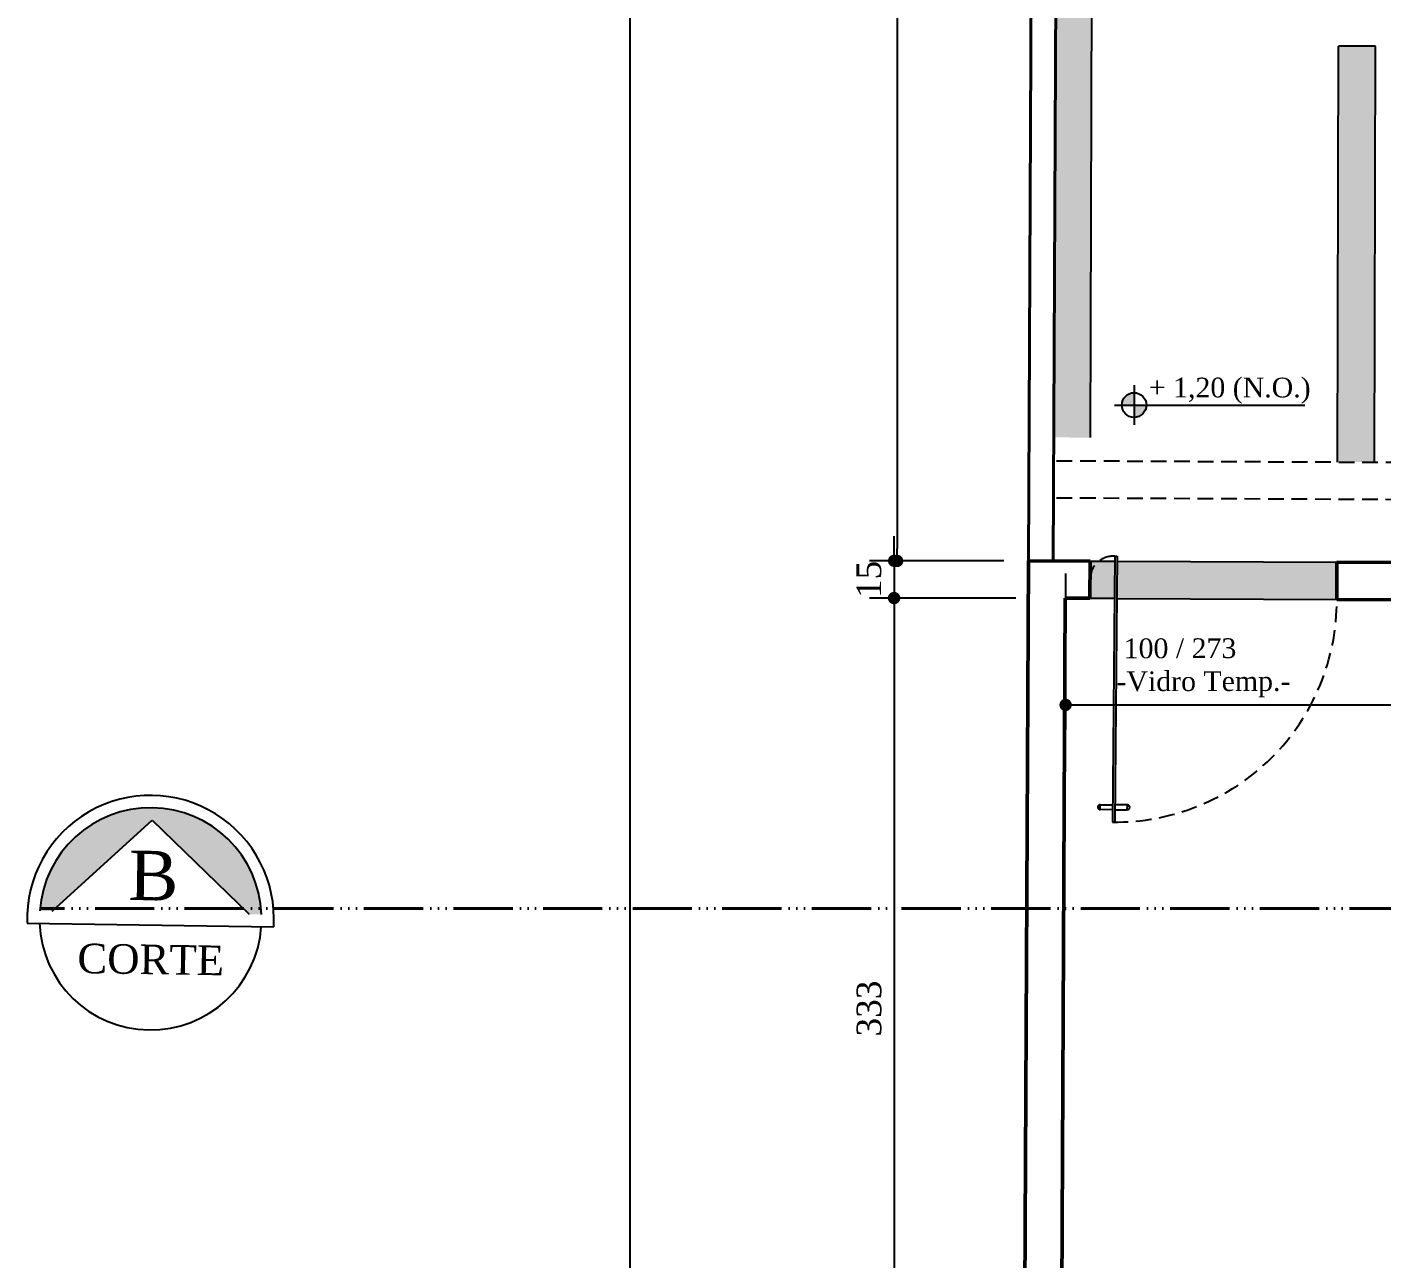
# Model space of a CAD drawing. Header units: millimetres. Extents: x 103208 to 171806, y -164 to 10038.
# Drawn here: x 112701 to 113250, y 6944 to 7443 of the extents above; entities that cross this region are included whole.
import ezdxf

# ---------------------------------------------------------------- set-up
doc = ezdxf.new("R2010")
doc.units = ezdxf.units.MM
doc.linetypes.add('ACAD_ISO06W100', pattern=[36, 24, -3, 0, -3, 0, -3, 0, -3])
doc.linetypes.add('HIDDEN', pattern=[9.525, 6.35, -3.175])
for name, color, linetype, lineweight in [('Corte Planta', 4, 'ACAD_ISO06W100', 40), ('Parede Baixa', 5, 'Continuous', 50), ('Parede Corte', 4, 'Continuous', 40), ('Pisos Externos', 15, 'Continuous', 9), ('Portas - Janelas', 2, 'Continuous', 20)]:
    doc.layers.add(name, color=color, linetype=linetype, lineweight=lineweight)
for name, color, linetype in [('Fechamento Varanda', 3, 'Continuous'), ('Hachuria - Moveis', 1, 'Continuous'), ('JANELA', 2, 'Continuous'), ('Piso', 55, 'Continuous'), ('PN010', 1, 'Continuous'), ('Portas-Cotas', 2, 'Continuous'), ('Portas-Projeção', 55, 'HIDDEN'), ('Projeção Janela - Viga', 1, 'HIDDEN'), ('Texto', 2, 'Continuous')]:
    doc.layers.add(name, color=color, linetype=linetype)
doc.styles.add('Valéria', font='romantic.ttf', dxfattribs={"height": 10})
doc.styles.add('Valéria1', font='romantic.ttf', dxfattribs={"height": 10})
doc.dimstyles.new('Cota - 50', dxfattribs={"dimtxt": 10, "dimasz": 5, "dimexe": 10, "dimexo": 20, "dimgap": 5, "dimtad": 1, "dimtxsty": 'Valéria', "dimblk": 'DOT', "dimcen": 0, "dimclrd": 12, "dimclre": 12, "dimclrt": 2, "dimazin": 2, "dimtfac": 1, "dimtix": 1, "dimtmove": 0, "dimatfit": 3, "dimldrblk": 'DOT', "dimfxl": 1, "dimarcsym": 0})

# ---------------------------------------------------------------- blocks, each defined once
blk = doc.blocks.new('_Dot')
at = {"color": 0, "linetype": 'ByBlock', "lineweight": -2}
blk.add_line((-0.5, 0), (-1, 0), dxfattribs=at)
at = {"color": 0, "linetype": 'ByBlock', "const_width": 0.5}
blk.add_lwpolyline([(-0.25, 0, 1), (0.25, 0, 1)], format="xyb", close=True, dxfattribs=at)
blk = doc.blocks.new('*D652')
at = {"color": 12, "lineweight": -2, "transparency": 16777216}
for p, q in [((113089.11, 7725.11), (112935.24, 7725.11)), ((112945.24, 7720.11), (112945.24, 4968.15)), ((113075.95, 4963.15), (112935.24, 4963.15))]:
    blk.add_line(p, q, dxfattribs=at)
at = {"layer": 'Defpoints', "color": 0, "transparency": 16777216}
for p in [(113109.11, 7725.11, 9825), (112945.24, 4963.15), (113095.95, 4963.15, 9825)]:
    blk.add_point(p, dxfattribs=at)
at = {"color": 12, "lineweight": -2, "transparency": 16777216, "xscale": 5, "yscale": 5, "zscale": 5}
for p, rotation in [((112945.24, 7725.11), 90), ((112945.24, 4963.15), 270)]:
    blk.add_blockref('_Dot', p, dxfattribs=dict(at, rotation=rotation))
at = {"color": 2, "transparency": 16777216, "insert": (112935.09, 6344.13), "char_height": 10, "width": 46.8935, "attachment_point": 5, "rotation": 90, "style": 'Valéria'}
blk.add_mtext('2762', dxfattribs=at)
blk = doc.blocks.new('*D662')
at = {"color": 12, "lineweight": -2, "transparency": 16777216}
for p, q in [((113052.35, 7232.11), (113052.35, 7237.11)), ((113086.74, 7227.11), (113042.35, 7227.11)), ((113052.35, 7227.11), (113052.35, 7212.01)), ((113101.67, 7212.01), (113042.35, 7212.01)), ((113052.35, 7207.01), (113052.35, 7202.01))]:
    blk.add_line(p, q, dxfattribs=at)
at = {"layer": 'Defpoints', "color": 0, "transparency": 16777216}
for p in [(113106.74, 7227.11, 9825), (113052.35, 7212.01), (113121.67, 7212.01, 9825)]:
    blk.add_point(p, dxfattribs=at)
at = {"color": 12, "lineweight": -2, "transparency": 16777216, "xscale": 5, "yscale": 5, "zscale": 5}
for p, rotation in [((113052.35, 7227.11), 270), ((113052.35, 7212.01), 90)]:
    blk.add_blockref('_Dot', p, dxfattribs=dict(at, rotation=rotation))
at = {"color": 2, "transparency": 16777216, "insert": (113042.16, 7219.56), "char_height": 10, "attachment_point": 5, "rotation": 90, "style": 'Valéria'}
blk.add_mtext('15', dxfattribs=at)
blk = doc.blocks.new('*D772')
at = {"color": 12, "lineweight": -2, "transparency": 16777216}
for p, q in [((113121.81, 7222.01), (113121.81, 7158.75)), ((113494.59, 7190.23), (113494.59, 7158.75)), ((113126.81, 7168.75), (113489.59, 7168.75))]:
    blk.add_line(p, q, dxfattribs=at)
at = {"layer": 'Defpoints', "color": 0, "transparency": 16777216}
for p in [(113121.81, 7242.01, 9825), (113494.59, 7210.23, 9825), (113494.59, 7168.75)]:
    blk.add_point(p, dxfattribs=at)
at = {"color": 12, "lineweight": -2, "transparency": 16777216, "xscale": 5, "yscale": 5, "zscale": 5, "rotation": 180}
blk.add_blockref('_Dot', (113121.81, 7168.75), dxfattribs=at)
at = {"color": 12, "lineweight": -2, "transparency": 16777216, "xscale": 5, "yscale": 5, "zscale": 5}
blk.add_blockref('_Dot', (113494.59, 7168.75), dxfattribs=at)
at = {"color": 2, "transparency": 16777216, "insert": (113308.2, 7178.85), "char_height": 10, "attachment_point": 5, "style": 'Valéria'}
blk.add_mtext('373', dxfattribs=at)
blk = doc.blocks.new('*D785')
at = {"color": 12, "lineweight": -2, "transparency": 16777216}
for p, q in [((113099.06, 7715.06), (113043.57, 7715.06)), ((113053.57, 7710.06), (113053.57, 7232.06)), ((113096.74, 7227.06), (113043.57, 7227.06))]:
    blk.add_line(p, q, dxfattribs=at)
at = {"layer": 'Defpoints', "color": 0, "transparency": 16777216}
for p in [(113119.06, 7715.06, 9825), (113053.57, 7227.06), (113116.74, 7227.06, 9825)]:
    blk.add_point(p, dxfattribs=at)
at = {"color": 12, "lineweight": -2, "transparency": 16777216, "xscale": 5, "yscale": 5, "zscale": 5}
for p, rotation in [((113053.57, 7715.06), 90), ((113053.57, 7227.06), 270)]:
    blk.add_blockref('_Dot', p, dxfattribs=dict(at, rotation=rotation))
at = {"color": 2, "transparency": 16777216, "insert": (113043.38, 7471.06), "char_height": 10, "attachment_point": 5, "rotation": 90, "style": 'Valéria'}
blk.add_mtext('503', dxfattribs=at)
blk = doc.blocks.new('*D786')
at = {"color": 12, "lineweight": -2, "transparency": 16777216}
for p, q in [((113101.67, 7212.01), (113042.3, 7212.01)), ((113052.3, 7207.01), (113052.3, 6884.61)), ((113100.08, 6879.61), (113042.3, 6879.61))]:
    blk.add_line(p, q, dxfattribs=at)
at = {"layer": 'Defpoints', "color": 0, "transparency": 16777216}
for p in [(113121.67, 7212.01, 9825), (113052.3, 6879.61), (113120.08, 6879.61, 9825)]:
    blk.add_point(p, dxfattribs=at)
at = {"color": 12, "lineweight": -2, "transparency": 16777216, "xscale": 5, "yscale": 5, "zscale": 5}
for p, rotation in [((113052.3, 7212.01), 90), ((113052.3, 6879.61), 270)]:
    blk.add_blockref('_Dot', p, dxfattribs=dict(at, rotation=rotation))
at = {"color": 2, "transparency": 16777216, "insert": (113042.2, 7045.81), "char_height": 10, "attachment_point": 5, "rotation": 90, "style": 'Valéria'}
blk.add_mtext('333', dxfattribs=at)

msp = doc.modelspace()

# ---------------------------------------------------------------- hatches: boundary and pattern name
h = msp.add_hatch()
h.set_pattern_fill('GRASS2', color=74, scale=15, pattern_type=2)
h.set_pattern_definition([(360, (17243.522, -683.704), (15, 15), [2.25, -0.45, 0.6, -0.45, 2.25, -9]), (360, (17242.772, -683.254), (15, 15), [1.5, -1.125, 2.25, -1.125, 1.5, -7.5]), (360, (17248.022, -677.254), (15, 15), [1.875, -0.75, 1.875, -10.5]), (360, (17240.522, -674.254), (15, 15), [0.75, -1.5, 0.75, -12]), (90, (17242.022, -674.254), (-15, 15), [1.35, -13.65]), (90, (17246.522, -683.254), (-15, 15), [1.5, -13.5]), (90, (17250.272, -677.254), (-15, 15), [1.5, -13.5]), (45, (17248.472, -683.404), (1e-14, 15), [1.5, -19.7132034]), (135, (17244.572, -683.404), (-15, 1e-14), [1.5, -19.7132034]), (63.434949, (17248.022, -683.3285), (8e-10, 15), [1.5, -32.0410197]), (75.9637565, (17247.272, -683.2535), (5e-10, 15), [1.5, -60.3465844]), (75.9637565, (17251.022, -677.2535), (5e-10, 15), [1.2, -60.6465844]), (75.9637565, (17242.322, -674.2535), (5e-10, 15), [1.05, -60.7965844]), (104.0362435, (17245.772, -683.2535), (-5e-10, 15), [1.5, -60.3465844]), (104.0362435, (17249.522, -677.2535), (-5e-10, 15), [1.2, -60.6465844]), (104.0362435, (17241.722, -674.2535), (-5e-10, 15), [1.05, -60.7965844]), (116.565051, (17245.022, -683.3285), (-6e-09, 15), [1.5, -32.041002])])
h.paths.add_polyline_path([(113131.9304, 7276.99182), (113131.79551, 7715.08664), (113119.08345, 7715.08664), (113116.97769, 7277.0631)])
h = msp.add_hatch()
h.set_pattern_fill('GRASS2', color=74, scale=15, pattern_type=2)
h.set_pattern_definition([(360, (4.5, 0.3), (15, 15), [2.25, -0.45, 0.6, -0.45, 2.25, -9]), (360, (3.75, 0.75), (15, 15), [1.5, -1.125, 2.25, -1.125, 1.5, -7.5]), (360, (9, 6.75), (15, 15), [1.875, -0.75, 1.875, -10.5]), (360, (1.5, 9.75), (15, 15), [0.75, -1.5, 0.75, -12]), (90, (3, 9.75), (-15, 15), [1.35, -13.65]), (90, (7.5, 0.75), (-15, 15), [1.5, -13.5]), (90, (11.25, 6.75), (-15, 15), [1.5, -13.5]), (45, (9.45, 0.6), (1e-14, 15), [1.5, -19.7132034]), (135, (5.55, 0.6), (-15, 1e-14), [1.5, -19.7132034]), (63.434949, (9, 0.675), (8e-10, 15), [1.5, -32.0410197]), (75.9637565, (8.25, 0.75), (5e-10, 15), [1.5, -60.3465844]), (75.9637565, (12, 6.75), (5e-10, 15), [1.2, -60.6465844]), (75.9637565, (3.3, 9.75), (5e-10, 15), [1.05, -60.7965844]), (104.0362435, (6.75, 0.75), (-5e-10, 15), [1.5, -60.3465844]), (104.0362435, (10.5, 6.75), (-5e-10, 15), [1.2, -60.6465844]), (104.0362435, (2.7, 9.75), (-5e-10, 15), [1.05, -60.7965844]), (116.565051, (6, 0.675), (-6e-09, 15), [1.5, -32.041002])])
h.paths.add_polyline_path([(113232.31888, 7435.4676), (113247.00266, 7435.4676), (113246.815, 7267.07274), (113232.13122, 7267.07274)])
h.paths.add_polyline_path([(113233.00358, 7714.8074), (113247.56395, 7714.8074), (113247.56395, 7535.43053), (113233.00358, 7535.43053)])
h.paths.add_polyline_path([(113958.49926, 7485.77679), (113835.75207, 7485.77679), (113835.75207, 7558.14155), (113958.49926, 7558.14155)], flags=16)
h.paths.add_polyline_path([(113846.95025, 7317.836), (113846.95025, 7360.80591), (113923.7276, 7360.80591), (113923.7276, 7317.836)], flags=17)
h.paths.add_polyline_path([(113672.1907, 7319.24809), (114092.17948, 7317.24621), (114094.06418, 7712.6505), (113672.18788, 7709.50846), (113672.1907, 7693.57326), (113717.47239, 7693.57326), (113717.47239, 7573.28178), (113672.1907, 7573.28178)])
at = {"layer": 'Pisos Externos'}
h = msp.add_hatch(dxfattribs=at)
h.set_pattern_fill('AR-SAND', color=256, scale=0.05, angle=314.2322456)
h.set_pattern_definition([(351.7322456, (152406.2126, 14983.436), (1.69756073, 1.76431877), [0, -1.9304, 0, -2.159, 0, -2.06375]), (321.732246, (152406.2126, 14983.436), (4.13595725, 0.889715), [0, -1.0414, 0, -1.7399, 0, -0.66675]), (281.7322456, (152405.123, 14984.5553), (2.76400551, -2.82878922), [0, -0.635, 0, -2.286, 0, -2.9845]), (271.732246, (152405.123, 14984.5553), (3.46182902, -1.9579679), [0, -0.3175, 0, -1.4986, 0, -1.7145])])
h.paths.add_polyline_path([(113131.66688, 7211.99234), (113131.73838, 7226.99217), (113231.73724, 7226.51553), (113231.66575, 7211.5157)])
at = {"layer": 'Portas - Janelas'}
h = msp.add_hatch(color=256, dxfattribs=at)
edge = h.paths.add_edge_path()
edge.add_arc((113149.5524, 7290.15591), 5, 90, 180)
edge.add_line((113144.5524, 7290.15591), (113149.5524, 7290.15591))
edge.add_line((113149.5524, 7290.15591), (113149.5524, 7295.15591))
edge = h.paths.add_edge_path()
edge.add_arc((113149.5524, 7290.15591), 5, 270, 360)
edge.add_line((113154.5524, 7290.15591), (113149.5524, 7290.15591))
edge.add_line((113149.5524, 7290.15591), (113149.5524, 7285.15591))
msp.add_hatch(color=256, dxfattribs=at).paths.add_polyline_path([(112791.06999, 7084.02161), (112796.07809, 7083.94415, 0.945905303), (112706.22784, 7085.33387), (112711.23594, 7085.25641), (112751.73291, 7122.13453)])

# ---------------------------------------------------------------- linework, layer by layer
for p, q in [((113131.9304, 7276.99182, 9825), (113133.00415, 7715.05251, 9825)), ((113231.9062, 7267.1088, 9825), (113232.31888, 7435.4676, 9825)), ((113247.31883, 7435.43083, 9825), (113232.31888, 7435.4676, 9825)), ((113246.90607, 7267.03731, 9825), (113247.31883, 7435.43083, 9825)), ((113224.59436, 7211.58031, 9825), (113224.59436, 7211.58031, 9825))]:
    msp.add_line(p, q)
at = {"layer": 'Corte Planta'}
msp.add_line((115765.52896, 7086.27779), (112706.99498, 7086.27779), dxfattribs=at)
at = {"layer": 'Fechamento Varanda'}
for p, q in [((112711.23594, 7085.25641), (112751.73291, 7122.13453)), ((112751.73291, 7122.13453), (112791.06999, 7084.02161)), ((112701.14415, 7080.4119), (112801.00713, 7078.86731))]:
    msp.add_line(p, q, dxfattribs=at)
for radius, start, end in [(50, 356.2478868, 181.9798548), (45, 2.2986093, 175.9291323), (45, 182.2986093, 355.9291323)]:
    msp.add_arc((112751.1143, 7082.13931), radius, start, end, dxfattribs=at)
at = {"layer": 'Hachuria - Moveis'}
msp.add_circle((113149.5524, 7290.15591), 5, dxfattribs=at)
at = {"layer": 'Parede Baixa'}
for p, q in [((113106.73866, 7227.11133, 9825), (113100.58636, 5936.3749, 9825)), ((113106.73866, 7227.11133, 9825), (113131.73838, 7226.99217, 9825)), ((113131.66674, 7211.96143, 9825), (113131.73838, 7226.99217, 9825)), ((113231.73724, 7226.51553, 9825), (113231.6656, 7211.48479, 9825)), ((113231.73724, 7226.51553, 9825), (113313.12848, 7226.12758, 9825)), ((113121.66685, 7212.0091, 9825), (113118.92525, 6636.82944, 9825)), ((113121.66685, 7212.0091, 9825), (113131.66674, 7211.96143, 9825)), ((113121.66685, 7212.0091, 9825), (113131.66674, 7211.96143, 9825)), ((113224.59495, 7211.5494, 9825), (113224.59422, 7211.5494, 9825)), ((113231.66595, 7211.48479, 9825), (113313.12848, 7211.09649, 9825))]:
    msp.add_line(p, q, dxfattribs=at)
at = {"layer": 'Parede Corte', "elevation": 9825}
for points in [[(113106.73866, 7227.11133), (113109.11238, 7725.11111), (113143.0285, 7725.02797)], [(113116.73855, 7227.06367), (113119.06471, 7715.08668), (113143.00399, 7715.028)]]:
    msp.add_lwpolyline(points, dxfattribs=at)
at = {"layer": 'Piso'}
for p, q in [((113131.73838, 7226.99217, 9825), (113141.72941, 7226.94455, 9825)), ((113142.72941, 7226.93978, 9825), (113231.73724, 7226.51553, 9825))]:
    msp.add_line(p, q, dxfattribs=at)
at = {"layer": 'PN010'}
for p, q in [((113149.5524, 7298.15591), (113149.5524, 7282.15591)), ((113141.5524, 7290.15591), (113218.78215, 7290.15591)), ((113141.7478, 7228.94448, 9825), (113140.75824, 7121.33785, 9825)), ((113141.7478, 7228.94448, 9825), (113142.7478, 7228.93972, 9825)), ((113142.7478, 7228.93972, 9825), (113141.7582, 7121.32865, 9825)), ((113131.66674, 7211.96143, 9825), (113141.59119, 7211.91413, 9825)), ((113142.59118, 7211.90936, 9825), (113231.6656, 7211.48479, 9825)), ((113135.80423, 7126.35615, 9825), (113135.81358, 7128.35612, 9825)), ((113140.80417, 7126.33277, 9825), (113135.80423, 7126.35615, 9825)), ((113135.81358, 7128.35612, 9825), (113140.81352, 7128.33275, 9825)), ((113141.80586, 7126.32809, 9825), (113146.8058, 7126.30471, 9825)), ((113146.81516, 7128.30469, 9825), (113141.81521, 7128.32807, 9825)), ((113146.8058, 7126.30471, 9825), (113146.81516, 7128.30469, 9825)), ((113140.75824, 7121.33785, 9825), (113141.7582, 7121.32831, 9825))]:
    msp.add_line(p, q, dxfattribs=at)
for centre, start, end in [((113135.8089, 7127.35614, 9825), 89.7321285, 269.7321285), ((113146.81048, 7127.3047, 9825), 269.7321285, 89.7321285)]:
    msp.add_arc(centre, 1, start, end, dxfattribs=at)
at = {"layer": 'Portas-Projeção'}
for centre, radius, start, end in [((113141.00455, 7219.7057, 9825), 9.26863, 85.4005154, 181.3206275), ((113142.08201, 7210.91383, 9825), 89.58576, 269.1533358, 0.3849381)]:
    msp.add_arc(centre, radius, start, end, dxfattribs=at)
at = {"layer": 'Projeção Janela - Viga'}
for p, q in [((113118.18202, 7267.65087, 19650), (113671.10413, 7265.01537, 19650)), ((113118.11053, 7252.65104, 19650), (113671.03264, 7250.01554, 19650))]:
    msp.add_line(p, q, dxfattribs=at)

# ---------------------------------------------------------------- texts
at = {"layer": 'Fechamento Varanda', "insert": (112721.5997, 7072.17798), "char_height": 12, "attachment_point": 1, "rotation": 359.1138708, "style": 'Valéria'}
msp.add_mtext('CORTE', dxfattribs=at)
at = {"layer": 'JANELA', "insert": (112742.42475, 7109.81413), "char_height": 20, "width": 17.6063446, "attachment_point": 1, "rotation": 359.1138708, "style": 'Valéria1'}
msp.add_mtext('{\\fTimes New Roman|b0|i0|c0|p18;\\C4;B}', dxfattribs=at)
at = {"layer": 'Portas-Cotas', "insert": (113177.63251, 7183.74526), "char_height": 8, "attachment_point": 5, "rotation": 0.0952927, "style": 'Valéria'}
msp.add_mtext('\\pxi-2.3669;100 / 273\\P\\pi0;-Vidro Temp.-', dxfattribs=at)
at = {"layer": 'Texto', "insert": (113155.51588, 7301.26242), "char_height": 8, "attachment_point": 1, "style": 'Valéria'}
msp.add_mtext('+ 1,20 (N.O.)', dxfattribs=at)

# ---------------------------------------------------------------- dimensions: what is measured, and where the dimension line sits
for base, p1, p2, text, picture, middle in [((112945.23909, 4963.1452), (113109.11238, 7725.11111, 9825), (113095.94746, 4963.1452, 9825), '2762', '*D652', (112935.09116, 6344.12815)), ((113053.57363, 7227.06367), (113119.06457, 7715.05734, 9825), (113116.73855, 7227.06367, 9825), '503', '*D785', (113043.38132, 7471.06051)), ((113052.30098, 6879.61042), (113121.66685, 7212.0091, 9825), (113120.08247, 6879.61042, 9825), '333', '*D786', (113042.19743, 7045.80976))]:
    dim = msp.add_linear_dim(base=base, p1=p1, p2=p2, angle=90, text=text, dimstyle='Cota - 50')
    dim.commit()
    dim.dimension.update_dxf_attribs({"geometry": picture, "text_midpoint": middle})
dim = msp.add_linear_dim(base=(113494.591, 7168.74639), p1=(113121.80984, 7242.00876, 9825), p2=(113494.591, 7210.23155, 9825), text='373', dimstyle='Cota - 50')
dim.commit()
dim.dimension.update_dxf_attribs({"geometry": '*D772', "text_midpoint": (113308.20042, 7178.84994)})
dim = msp.add_linear_dim(base=(113052.34958, 7212.0091), p1=(113106.73866, 7227.11133, 9825), p2=(113121.66685, 7212.0091, 9825), angle=90, text='15', dimstyle='Cota - 50', override={"dimtmove": 1})
dim.commit()
dim.dimension.update_dxf_attribs({"geometry": '*D662', "text_midpoint": (113042.15728, 7219.56022)})

doc.saveas('drawing.dxf')
